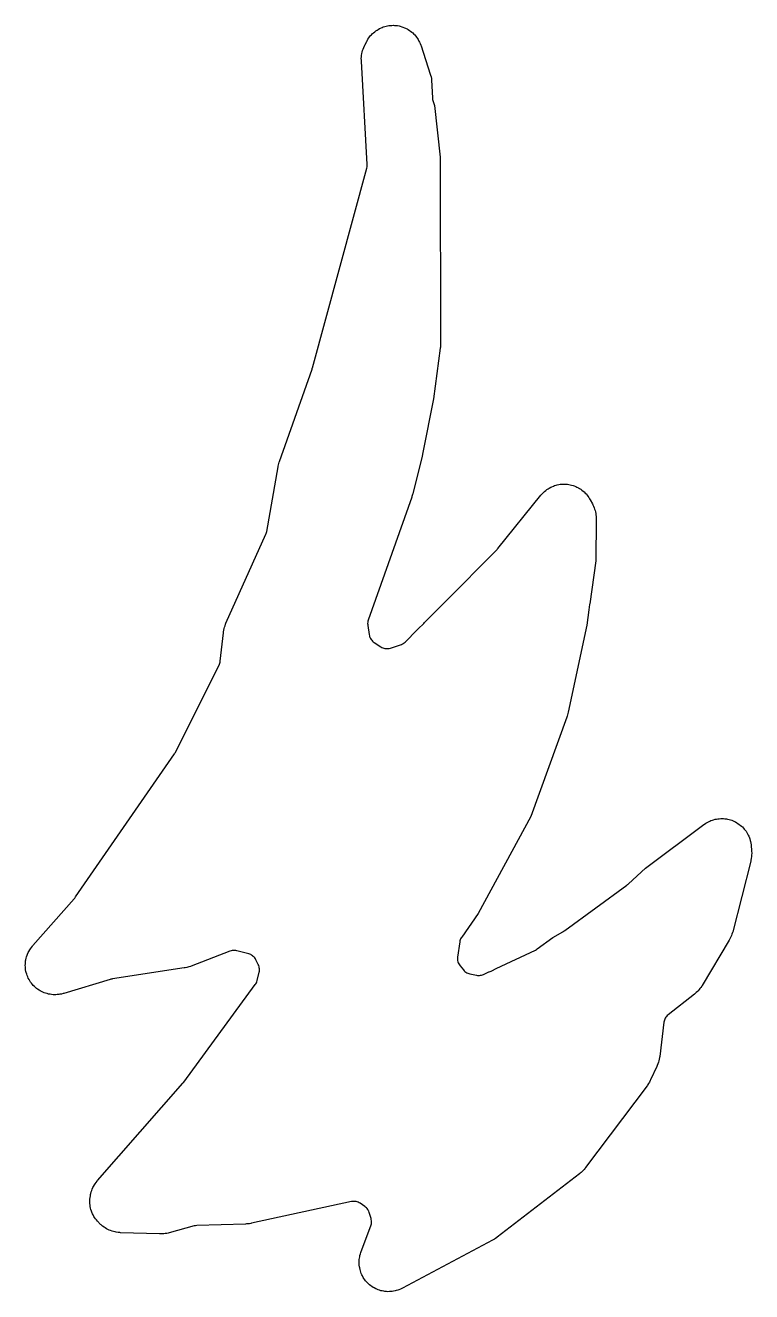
# Model space of a CAD drawing. Header units: millimetres. Extents: x 14 to 181, y 40 to 292.
# Drawn here: x 150.52 to 169.99, y 212.79 to 246.74 of the extents above; entities that cross this region are included whole.
import ezdxf

# ---------------------------------------------------------------- set-up
doc = ezdxf.new("R2010")
doc.units = ezdxf.units.MM
doc.layers.add('CUT', color=7, linetype='CONTINUOUS')

msp = doc.modelspace()

# ---------------------------------------------------------------- linework, layer by layer
at = {"layer": 'CUT'}
msp.add_lwpolyline([(154.5336, 227.2196), (154.5485, 227.2449), (154.5587, 227.2637), (155.716, 229.5865), (155.7267, 229.6104), (155.7352, 229.6352), (155.7415, 229.6607), (155.7456, 229.6866), (155.832, 230.4496), (155.8352, 230.4726), (155.8427, 230.5183), (155.8527, 230.5636), (155.8618, 230.5971), (155.8764, 230.6412), (155.8931, 230.6844), (155.9021, 230.7058), (156.9727, 233.0905), (156.982, 233.1136), (156.9893, 233.1374), (156.9946, 233.1617), (157.2987, 234.9006), (157.3023, 234.9189), (157.3102, 234.9553), (157.3196, 234.9913), (157.3306, 235.027), (157.3364, 235.0447), (158.2077, 237.5166), (158.2112, 237.5271), (158.2157, 237.5414), (158.2188, 237.552), (159.6771, 242.9105), (159.6839, 242.942), (159.6872, 242.974), (159.6872, 243.0062), (159.5309, 245.7743), (159.5302, 245.7985), (159.53, 245.8469), (159.5325, 245.8953), (159.5363, 245.9313), (159.544, 245.9791), (159.5516, 246.0145), (159.5644, 246.0612), (159.5758, 246.0956), (159.5935, 246.1407), (159.6136, 246.1847), (159.6242, 246.2065), (159.6755, 246.3046), (159.6862, 246.3238), (159.7084, 246.3617), (159.7324, 246.3985), (159.7518, 246.4251), (159.7793, 246.4593), (159.8011, 246.4839), (159.8319, 246.5153), (159.856, 246.5376), (159.8896, 246.5659), (159.9158, 246.5858), (159.952, 246.6106), (159.9801, 246.6278), (160.0185, 246.649), (160.0481, 246.6635), (160.0885, 246.6808), (160.1193, 246.6923), (160.1611, 246.7056), (160.1929, 246.714), (160.2359, 246.7232), (160.2684, 246.7284), (160.312, 246.7334), (160.3448, 246.7355), (160.3887, 246.7361), (160.4216, 246.735), (160.4654, 246.7314), (160.498, 246.7271), (160.5412, 246.7192), (160.5732, 246.7117), (160.6155, 246.6996), (160.6466, 246.6891), (160.6875, 246.673), (160.7174, 246.6594), (160.7565, 246.6394), (160.785, 246.623), (160.822, 246.5993), (160.8488, 246.5801), (160.8832, 246.5529), (160.908, 246.5313), (160.9397, 246.5008), (160.9622, 246.4769), (160.9907, 246.4435), (161.0109, 246.4175), (161.036, 246.3815), (161.0535, 246.3536), (161.075, 246.3153), (161.0897, 246.2859), (161.1073, 246.2457), (161.123, 246.2047), (161.1303, 246.1839), (161.379, 245.4241), (161.3856, 245.4019), (161.3978, 245.3572), (161.4076, 245.3119), (161.4141, 245.2719), (161.4369, 244.7796), (161.4396, 244.7511), (161.445, 244.7229), (161.4531, 244.6954), (161.4909, 244.5863), (161.6438, 243.2044), (161.6498, 238.1278), (161.6485, 238.1082), (161.6457, 238.0794), (161.469, 236.7246), (161.1794, 235.2873), (161.1597, 235.1896), (161.1584, 235.1833), (161.1583, 235.1829), (160.9085, 234.1778), (160.9028, 234.157), (160.8873, 234.1054), (160.8807, 234.085), (159.7167, 230.7878), (159.7083, 230.7597), (159.7027, 230.731), (159.6999, 230.7018), (159.7, 230.6725), (159.7029, 230.6434), (159.7394, 230.4006), (159.7448, 230.3731), (159.7529, 230.3461), (159.7634, 230.32), (159.7763, 230.2951), (159.7915, 230.2714), (159.8089, 230.2493), (159.8282, 230.2289), (159.8494, 230.2103), (159.8722, 230.1939), (160.0537, 230.0755), (160.0792, 230.0606), (160.1061, 230.0483), (160.134, 230.0387), (160.1627, 230.0318), (160.192, 230.0279), (160.2215, 230.0268), (160.251, 230.0286), (160.2801, 230.0334), (160.3087, 230.0409), (160.5809, 230.1276), (160.6079, 230.1377), (160.6338, 230.1503), (160.6583, 230.1653), (160.6813, 230.1825), (160.7026, 230.2019), (161.0289, 230.53), (161.0297, 230.5306), (161.0548, 230.5534), (161.2029, 230.7034), (161.2239, 230.7227), (161.7586, 231.2637), (163.1582, 232.671), (163.1689, 232.6823), (163.1831, 232.6982), (163.1932, 232.71), (164.3446, 234.137), (164.3588, 234.1539), (164.3882, 234.1868), (164.4191, 234.2182), (164.4434, 234.2406), (164.4773, 234.2689), (164.5037, 234.2888), (164.5401, 234.3137), (164.5683, 234.3309), (164.6071, 234.352), (164.6368, 234.3664), (164.6774, 234.3837), (164.7085, 234.3951), (164.7506, 234.4082), (164.7826, 234.4166), (164.8257, 234.4255), (164.8584, 234.4307), (164.9023, 234.4354), (164.9353, 234.4373), (164.9794, 234.4377), (165.0124, 234.4364), (165.0564, 234.4325), (165.0891, 234.4279), (165.1324, 234.4197), (165.1646, 234.412), (165.2069, 234.3995), (165.2381, 234.3887), (165.2791, 234.3722), (165.3091, 234.3583), (165.3482, 234.3379), (165.3767, 234.3212), (165.4136, 234.297), (165.4403, 234.2776), (165.4747, 234.2499), (165.4994, 234.2279), (165.5309, 234.197), (165.5533, 234.1728), (165.5816, 234.1389), (165.6016, 234.1126), (165.6264, 234.0761), (165.6495, 234.0385), (165.6605, 234.0194), (165.723, 233.9053), (165.7335, 233.8849), (165.7534, 233.8436), (165.7712, 233.8013), (165.7829, 233.7691), (165.7963, 233.7252), (165.8047, 233.6919), (165.8135, 233.6469), (165.8185, 233.6129), (165.8227, 233.5673), (165.8246, 233.5215), (165.825, 233.4985), (165.8147, 232.3823), (165.6517, 231.2239), (165.65, 231.2117), (165.6295, 231.0659), (165.5714, 230.6531), (165.0767, 228.3208), (165.0691, 228.2901), (165.0474, 228.2144), (165.0376, 228.1844), (164.0701, 225.5282), (162.6656, 222.9233), (162.2206, 222.2922), (162.2053, 222.2682), (162.1924, 222.243), (162.182, 222.2166), (162.174, 222.1894), (162.1687, 222.1615), (162.1108, 221.7539), (162.108, 221.7229), (162.1085, 221.6918), (162.1121, 221.6609), (162.119, 221.6306), (162.1289, 221.6011), (162.1418, 221.5728), (162.1576, 221.5461), (162.1761, 221.521), (162.2669, 221.4108), (162.2864, 221.3892), (162.308, 221.3697), (162.3313, 221.3523), (162.3563, 221.3373), (162.3825, 221.3247), (162.4099, 221.3148), (162.4381, 221.3075), (162.614, 221.2714), (162.641, 221.2671), (162.6684, 221.2653), (162.6958, 221.266), (162.7231, 221.2692), (162.7499, 221.2749), (162.7761, 221.283), (162.8015, 221.2935), (162.947, 221.3615), (162.9539, 221.3628), (162.9808, 221.3702), (163.0069, 221.38), (163.0319, 221.3923), (163.1431, 221.4532), (164.1948, 221.9451), (164.2218, 221.9594), (164.2471, 221.9763), (164.662, 222.2858), (164.9277, 222.4315), (164.9446, 222.4415), (164.9672, 222.4559), (164.9834, 222.4669), (166.6517, 223.6883), (166.6649, 223.6986), (166.6826, 223.7131), (166.6952, 223.7241), (167.1471, 224.1396), (168.7141, 225.3085), (168.7318, 225.321), (168.7677, 225.3452), (168.8048, 225.3677), (168.8333, 225.3831), (168.8724, 225.4019), (168.9023, 225.4145), (168.943, 225.4295), (168.9739, 225.4392), (169.0159, 225.4501), (169.0476, 225.4568), (169.0904, 225.4637), (169.1227, 225.4673), (169.1659, 225.47), (169.1984, 225.4705), (169.2417, 225.469), (169.2741, 225.4664), (169.317, 225.4607), (169.349, 225.455), (169.3912, 225.4453), (169.4225, 225.4365), (169.4636, 225.4227), (169.4938, 225.411), (169.5334, 225.3933), (169.5624, 225.3787), (169.6001, 225.3574), (169.6275, 225.34), (169.663, 225.3152), (169.6887, 225.2953), (169.7216, 225.2671), (169.7452, 225.2448), (169.7752, 225.2136), (169.7966, 225.1891), (169.8235, 225.1552), (169.8424, 225.1288), (169.866, 225.0924), (169.8822, 225.0643), (169.9021, 225.0258), (169.9157, 224.9963), (169.9318, 224.9561), (169.9424, 224.9254), (169.9546, 224.8838), (169.9622, 224.8523), (169.9703, 224.8097), (169.9763, 224.7668), (169.9788, 224.7453), (169.9905, 224.6183), (169.9922, 224.5928), (169.994, 224.5416), (169.9928, 224.4903), (169.9898, 224.4521), (169.9829, 224.4013), (169.973, 224.351), (169.9674, 224.326), (169.4851, 222.4368), (169.4793, 222.4159), (169.4665, 222.3746), (169.4519, 222.3338), (169.4394, 222.3039), (169.4209, 222.2648), (169.4005, 222.2266), (169.3898, 222.2078), (168.6652, 220.9953), (168.6543, 220.9779), (168.6316, 220.9437), (168.6075, 220.9106), (168.5883, 220.8866), (168.5612, 220.8558), (168.5398, 220.8337), (168.5101, 220.8054), (168.4791, 220.7786), (168.4632, 220.7656), (167.754, 220.2068), (167.7319, 220.1876), (167.7118, 220.1663), (167.6938, 220.1431), (167.6782, 220.1183), (167.6651, 220.092), (167.6546, 220.0647), (167.6468, 220.0364), (167.6419, 220.0075), (167.5298, 219.0881), (167.5263, 219.0645), (167.518, 219.0176), (167.5073, 218.9712), (167.4974, 218.9369), (167.4818, 218.8918), (167.4639, 218.8477), (167.4543, 218.8259), (167.2853, 218.4661), (167.2749, 218.4455), (167.2532, 218.4048), (167.2295, 218.3653), (167.2037, 218.3271), (167.1903, 218.3083), (165.5402, 216.1113), (165.5277, 216.0954), (165.502, 216.0642), (165.4749, 216.0342), (165.4536, 216.0127), (165.4239, 215.9852), (165.3931, 215.9591), (165.3774, 215.9464), (163.1738, 214.247), (163.1586, 214.2358), (163.1278, 214.214), (163.096, 214.1936), (163.0635, 214.1745), (163.047, 214.1652), (160.6372, 212.883), (160.6177, 212.8732), (160.5784, 212.8547), (160.5381, 212.8381), (160.5074, 212.8271), (160.4658, 212.8144), (160.4342, 212.8064), (160.3915, 212.7978), (160.3593, 212.7929), (160.316, 212.7885), (160.2834, 212.7868), (160.2399, 212.7865), (160.2073, 212.788), (160.164, 212.7919), (160.1317, 212.7965), (160.089, 212.8046), (160.0573, 212.8123), (160.0155, 212.8245), (159.9847, 212.8352), (159.9443, 212.8514), (159.9147, 212.865), (159.876, 212.8851), (159.8479, 212.9015), (159.8114, 212.9252), (159.7849, 212.9442), (159.7508, 212.9713), (159.7263, 212.9928), (159.6951, 213.0231), (159.6728, 213.0469), (159.6446, 213.08), (159.6247, 213.1059), (159.5998, 213.1416), (159.5825, 213.1692), (159.5612, 213.2072), (159.5466, 213.2363), (159.5291, 213.2762), (159.5174, 213.3066), (159.5038, 213.348), (159.4951, 213.3794), (159.4856, 213.4219), (159.48, 213.454), (159.4746, 213.4972), (159.4721, 213.5297), (159.4709, 213.5732), (159.4716, 213.6058), (159.4746, 213.6492), (159.4784, 213.6816), (159.4856, 213.7245), (159.4925, 213.7564), (159.5038, 213.7984), (159.5172, 213.8398), (159.5243, 213.8604), (159.7841, 214.5516), (159.7928, 214.5783), (159.7989, 214.6057), (159.8024, 214.6336), (159.8033, 214.6617), (159.8015, 214.6897), (159.7972, 214.7175), (159.7902, 214.7447), (159.7388, 214.9133), (159.7289, 214.9406), (159.7165, 214.9669), (159.7016, 214.9918), (159.6844, 215.0152), (159.6649, 215.0368), (159.6435, 215.0565), (159.6202, 215.0739), (159.4991, 215.1561), (159.4731, 215.1719), (159.4457, 215.1849), (159.4171, 215.1951), (159.3877, 215.2024), (159.3576, 215.2066), (159.3273, 215.2078), (159.297, 215.206), (159.2671, 215.201), (156.5896, 214.6202), (156.5695, 214.6163), (156.5292, 214.6095), (156.4886, 214.6045), (156.4479, 214.6013), (156.4274, 214.6002), (155.1168, 214.5585), (155.0816, 214.5553), (155.047, 214.548), (154.3781, 214.3645), (154.3562, 214.3591), (154.3123, 214.3494), (154.2679, 214.3419), (154.2344, 214.338), (154.1895, 214.3349), (154.1446, 214.3341), (154.1221, 214.3343), (153.0777, 214.3683), (153.0545, 214.3697), (153.0081, 214.3736), (152.962, 214.3799), (152.9277, 214.3865), (152.8824, 214.3975), (152.849, 214.4075), (152.8052, 214.4232), (152.773, 214.4366), (152.731, 214.4568), (152.7003, 214.4734), (152.6606, 214.4978), (152.6319, 214.5176), (152.5949, 214.5459), (152.5595, 214.5761), (152.5422, 214.5916), (152.5058, 214.626), (152.4896, 214.6422), (152.4579, 214.6753), (152.428, 214.7101), (152.4069, 214.7372), (152.3807, 214.7748), (152.3625, 214.8039), (152.3402, 214.844), (152.3251, 214.8748), (152.307, 214.9169), (152.2951, 214.9491), (152.2814, 214.9928), (152.2728, 215.0261), (152.2636, 215.071), (152.2584, 215.1049), (152.2539, 215.1506), (152.2522, 215.1849), (152.2523, 215.2307), (152.2541, 215.265), (152.2589, 215.3106), (152.266, 215.3558), (152.2701, 215.3784), (152.273, 215.3922), (152.2783, 215.4147), (152.29, 215.4593), (152.3041, 215.5033), (152.3162, 215.5357), (152.3347, 215.578), (152.3501, 215.609), (152.3728, 215.6492), (152.3914, 215.6784), (152.4181, 215.716), (152.4467, 215.7523), (152.4614, 215.77), (154.7412, 218.3726), (154.7494, 218.3825), (154.7605, 218.3962), (154.7683, 218.4064), (156.6873, 221.0182), (156.7038, 221.043), (156.7176, 221.0694), (156.7288, 221.097), (156.7372, 221.1255), (156.7915, 221.3505), (156.797, 221.38), (156.7996, 221.4098), (156.7992, 221.4398), (156.7958, 221.4696), (156.7895, 221.4989), (156.7803, 221.5274), (156.7682, 221.5549), (156.7027, 221.6861), (156.6889, 221.7108), (156.6728, 221.7341), (156.6545, 221.7557), (156.6344, 221.7756), (156.6124, 221.7935), (156.5888, 221.8092), (156.5639, 221.8226), (156.5378, 221.8336), (156.5108, 221.8421), (156.193, 221.9259), (156.1624, 221.9323), (156.1312, 221.9355), (156.0999, 221.9354), (156.0687, 221.932), (156.0381, 221.9254), (156.0083, 221.9156), (154.9721, 221.5148), (154.949, 221.5066), (154.9026, 221.4915), (154.8553, 221.4789), (154.8075, 221.4689), (154.7834, 221.4645), (152.8628, 221.1711), (152.8421, 221.1671), (152.8139, 221.1608), (152.7934, 221.1554), (151.5567, 220.783), (151.5358, 220.7773), (151.4937, 220.7668), (151.4512, 220.7584), (151.419, 220.7536), (151.3759, 220.7493), (151.3435, 220.7476), (151.3001, 220.7475), (151.2677, 220.7489), (151.2245, 220.753), (151.1877, 220.7582), (151.1443, 220.7666), (151.1064, 220.7758), (151.0632, 220.7887), (151.0314, 220.8), (150.9897, 220.8171), (150.9592, 220.8315), (150.9194, 220.8527), (150.8905, 220.87), (150.853, 220.8951), (150.826, 220.9153), (150.7912, 220.944), (150.7663, 220.9668), (150.7346, 220.9988), (150.7121, 221.0239), (150.6838, 221.059), (150.6639, 221.0863), (150.6393, 221.124), (150.6222, 221.1531), (150.6014, 221.1931), (150.5874, 221.2237), (150.5707, 221.2656), (150.5598, 221.2975), (150.5474, 221.3408), (150.5397, 221.3737), (150.5317, 221.4181), (150.5273, 221.4515), (150.5238, 221.4964), (150.5228, 221.5302), (150.5238, 221.5752), (150.5262, 221.6089), (150.5317, 221.6536), (150.5374, 221.6869), (150.5473, 221.7308), (150.5564, 221.7633), (150.5707, 221.8061), (150.5829, 221.8375), (150.6014, 221.8786), (150.6167, 221.9087), (150.6392, 221.9477), (150.6575, 221.9761), (150.6838, 222.0127), (150.7118, 222.0479), (150.7263, 222.0652), (151.8348, 223.3221), (151.846, 223.3356), (151.8609, 223.3547), (151.8714, 223.3689), (154.522, 227.2016)], close=True, dxfattribs=at)

doc.saveas('drawing.dxf')
